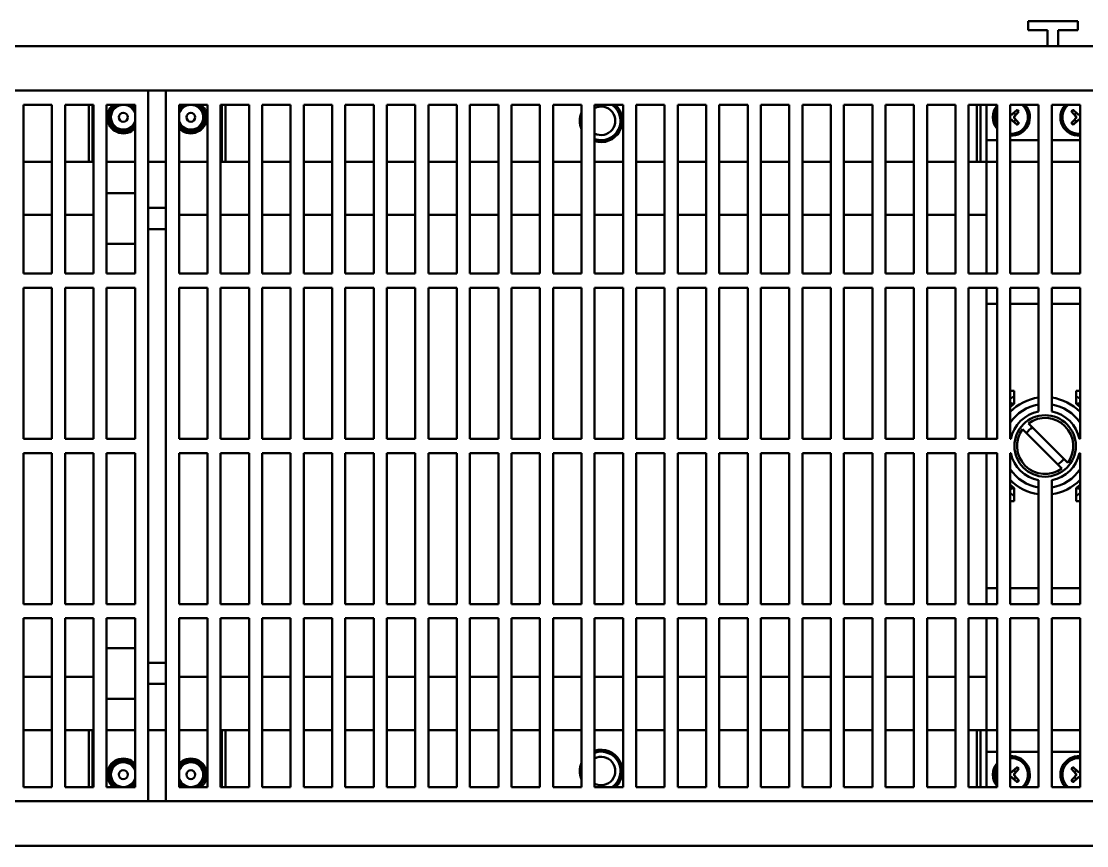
# Model space of a CAD drawing. Header units: millimetres. Extents: x 0 to 1485, y 0 to 1050.
# Drawn here: x 874.4 to 1174.3, y 284 to 516 of the extents above; entities that cross this region are included whole.
import ezdxf

# ---------------------------------------------------------------- set-up
doc = ezdxf.new("R2010")
doc.units = ezdxf.units.MM
doc.header["$LTSCALE"] = 2.5
doc.layers.add('Sichtbar (ISO)', color=7, linetype='Continuous', lineweight=50)
doc.layers.add('Sichtbar schmal (ISO)', color=7, linetype='Continuous', lineweight=50)

msp = doc.modelspace()

# ---------------------------------------------------------------- linework, layer by layer
at = {"layer": 'Sichtbar (ISO)'}
for p, q in [((1157.843, 515.99), (1157.843, 513.49)), ((1157.843, 515.99), (1171.843, 515.99)), ((1171.843, 515.99), (1171.843, 513.49)), ((1163.343, 513.49), (1157.843, 513.49)), ((1163.343, 513.49), (1163.343, 508.99)), ((1171.843, 513.49), (1166.343, 513.49)), ((1166.343, 513.49), (1166.343, 508.99)), ((412.632, 508.99), (1412.632, 508.99)), ((412.632, 496.49), (1412.632, 496.49)), ((910.132, 496.49), (415.132, 496.49)), ((910.132, 296.49), (910.132, 496.49)), ((1410.132, 496.49), (915.132, 496.49)), ((915.132, 296.49), (915.132, 496.49)), ((875.039, 492.49), (883.039, 492.49)), ((875.039, 492.49), (875.039, 444.99)), ((883.039, 444.99), (883.039, 492.49)), ((886.737, 492.49), (894.737, 492.49)), ((886.737, 492.49), (886.737, 444.99)), ((893.382, 476.49), (893.382, 492.49)), ((894.43, 492.49), (894.43, 476.49)), ((894.737, 444.99), (894.737, 492.49)), ((898.435, 492.49), (906.435, 492.49)), ((898.435, 492.49), (898.435, 444.99)), ((906.435, 492.49), (906.435, 444.99)), ((918.83, 492.49), (926.83, 492.49)), ((918.83, 492.49), (918.83, 444.99)), ((926.83, 492.49), (926.83, 444.99)), ((930.528, 492.49), (938.528, 492.49)), ((930.528, 444.99), (930.528, 492.49)), ((930.834, 476.49), (930.834, 492.49)), ((931.882, 492.49), (931.882, 476.49)), ((938.528, 492.49), (938.528, 444.99)), ((942.225, 492.49), (950.225, 492.49)), ((942.225, 444.99), (942.225, 492.49)), ((950.225, 492.49), (950.225, 444.99)), ((953.923, 492.49), (961.923, 492.49)), ((953.923, 444.99), (953.923, 492.49)), ((961.923, 492.49), (961.923, 444.99)), ((965.621, 492.49), (973.621, 492.49)), ((965.621, 444.99), (965.621, 492.49)), ((973.621, 492.49), (973.621, 444.99)), ((977.318, 492.49), (985.318, 492.49)), ((977.318, 444.99), (977.318, 492.49)), ((985.318, 492.49), (985.318, 444.99)), ((989.016, 492.49), (997.016, 492.49)), ((989.016, 444.99), (989.016, 492.49)), ((997.016, 492.49), (997.016, 444.99)), ((1000.714, 492.49), (1008.714, 492.49)), ((1000.714, 444.99), (1000.714, 492.49)), ((1008.714, 492.49), (1008.714, 444.99)), ((1012.411, 492.49), (1020.411, 492.49)), ((1012.411, 444.99), (1012.411, 492.49)), ((1020.411, 492.49), (1020.411, 444.99)), ((1024.109, 492.49), (1032.109, 492.49)), ((1024.109, 444.99), (1024.109, 492.49)), ((1032.109, 492.49), (1032.109, 444.99)), ((1035.807, 492.49), (1043.807, 492.49)), ((1035.807, 444.99), (1035.807, 492.49)), ((1043.807, 492.49), (1043.807, 444.99)), ((1047.504, 492.49), (1055.504, 492.49)), ((1047.504, 444.99), (1047.504, 492.49)), ((1055.504, 492.49), (1055.504, 444.99)), ((1059.202, 492.49), (1067.202, 492.49)), ((1059.202, 444.99), (1059.202, 492.49)), ((1067.202, 492.49), (1067.202, 444.99)), ((1070.9, 492.49), (1078.9, 492.49)), ((1070.9, 444.99), (1070.9, 492.49)), ((1078.9, 492.49), (1078.9, 444.99)), ((1082.597, 492.49), (1090.597, 492.49)), ((1082.597, 444.99), (1082.597, 492.49)), ((1090.597, 492.49), (1090.597, 444.99)), ((1094.295, 492.49), (1102.295, 492.49)), ((1094.295, 444.99), (1094.295, 492.49)), ((1102.295, 492.49), (1102.295, 444.99)), ((1105.993, 492.49), (1113.993, 492.49)), ((1105.993, 444.99), (1105.993, 492.49)), ((1113.993, 492.49), (1113.993, 444.99)), ((1117.69, 492.49), (1125.69, 492.49)), ((1117.69, 444.99), (1117.69, 492.49)), ((1125.69, 492.49), (1125.69, 444.99)), ((1129.388, 492.49), (1137.388, 492.49)), ((1129.388, 444.99), (1129.388, 492.49)), ((1137.388, 492.49), (1137.388, 444.99)), ((1141.086, 492.49), (1149.086, 492.49)), ((1141.086, 444.99), (1141.086, 492.49)), ((1143.382, 476.49), (1143.382, 492.49)), ((1144.43, 492.49), (1144.43, 476.49)), ((1146.132, 492.49), (1146.132, 482.57)), ((1149.086, 492.49), (1149.086, 444.99)), ((1152.783, 492.49), (1160.783, 492.49)), ((1152.783, 444.99), (1152.783, 492.49)), ((1160.783, 444.99), (1160.783, 492.49)), ((1164.481, 492.49), (1172.481, 492.49)), ((1164.481, 492.49), (1164.481, 444.99)), ((1172.481, 444.99), (1172.481, 492.49)), ((1152.783, 489.951), (1152.882, 489.865)), ((1154.785, 491.102), (1153.383, 489.865)), ((1155.244, 490.643), (1154.007, 489.241)), ((1170.02, 490.643), (1171.257, 489.241)), ((1170.48, 491.102), (1171.882, 489.865)), ((1172.481, 489.951), (1172.383, 489.865)), ((1152.783, 488.029), (1152.882, 488.115)), ((1154.785, 486.878), (1153.383, 488.115)), ((1155.244, 487.337), (1154.007, 488.739)), ((1170.02, 487.337), (1171.257, 488.739)), ((1170.48, 486.878), (1171.882, 488.115)), ((1172.481, 488.029), (1172.383, 488.115)), ((1149.086, 482.57), (1146.132, 482.57)), ((1146.132, 482.57), (1146.132, 476.49)), ((1160.783, 482.57), (1152.783, 482.57)), ((1172.481, 482.57), (1164.481, 482.57)), ((883.039, 476.49), (875.039, 476.49)), ((893.382, 476.49), (886.737, 476.49)), ((894.43, 476.49), (893.382, 476.49)), ((894.737, 476.49), (894.43, 476.49)), ((906.435, 476.49), (898.435, 476.49)), ((915.132, 476.49), (910.132, 476.49)), ((926.83, 476.49), (918.83, 476.49)), ((930.834, 476.49), (930.528, 476.49)), ((931.882, 476.49), (930.834, 476.49)), ((938.528, 476.49), (931.882, 476.49)), ((950.225, 476.49), (942.225, 476.49)), ((961.923, 476.49), (953.923, 476.49)), ((973.621, 476.49), (965.621, 476.49)), ((985.318, 476.49), (977.318, 476.49)), ((997.016, 476.49), (989.016, 476.49)), ((1008.714, 476.49), (1000.714, 476.49)), ((1020.411, 476.49), (1012.411, 476.49)), ((1032.109, 476.49), (1024.109, 476.49)), ((1043.807, 476.49), (1035.807, 476.49)), ((1055.504, 476.49), (1047.504, 476.49)), ((1067.202, 476.49), (1059.202, 476.49)), ((1078.9, 476.49), (1070.9, 476.49)), ((1090.597, 476.49), (1082.597, 476.49)), ((1102.295, 476.49), (1094.295, 476.49)), ((1113.993, 476.49), (1105.993, 476.49)), ((1125.69, 476.49), (1117.69, 476.49)), ((1137.388, 476.49), (1129.388, 476.49)), ((1143.382, 476.49), (1141.086, 476.49)), ((1144.43, 476.49), (1143.382, 476.49)), ((1146.132, 476.49), (1144.43, 476.49)), ((1149.086, 476.49), (1146.132, 476.49)), ((1146.132, 476.49), (1146.132, 444.99)), ((1160.783, 476.49), (1152.783, 476.49)), ((1172.481, 476.49), (1164.481, 476.49)), ((906.435, 467.615), (898.435, 467.615)), ((915.132, 463.465), (910.132, 463.465)), ((915.132, 457.515), (910.132, 457.515)), ((906.435, 453.365), (898.435, 453.365)), ((883.039, 444.99), (875.039, 444.99)), ((894.737, 444.99), (886.737, 444.99)), ((906.435, 444.99), (898.435, 444.99)), ((926.83, 444.99), (918.83, 444.99)), ((938.528, 444.99), (930.528, 444.99)), ((950.225, 444.99), (942.225, 444.99)), ((961.923, 444.99), (953.923, 444.99)), ((973.621, 444.99), (965.621, 444.99)), ((985.318, 444.99), (977.318, 444.99)), ((997.016, 444.99), (989.016, 444.99)), ((1008.714, 444.99), (1000.714, 444.99)), ((1020.411, 444.99), (1012.411, 444.99)), ((1032.109, 444.99), (1024.109, 444.99)), ((1043.807, 444.99), (1035.807, 444.99)), ((1055.504, 444.99), (1047.504, 444.99)), ((1067.202, 444.99), (1059.202, 444.99)), ((1078.9, 444.99), (1070.9, 444.99)), ((1090.597, 444.99), (1082.597, 444.99)), ((1102.295, 444.99), (1094.295, 444.99)), ((1113.993, 444.99), (1105.993, 444.99)), ((1125.69, 444.99), (1117.69, 444.99)), ((1137.388, 444.99), (1129.388, 444.99)), ((1149.086, 444.99), (1141.086, 444.99)), ((1160.783, 444.99), (1152.783, 444.99)), ((1172.481, 444.99), (1164.481, 444.99)), ((875.039, 440.99), (883.039, 440.99)), ((875.039, 440.99), (875.039, 398.49)), ((883.039, 398.49), (883.039, 440.99)), ((886.737, 440.99), (894.737, 440.99)), ((886.737, 440.99), (886.737, 398.49)), ((894.737, 398.49), (894.737, 440.99)), ((898.435, 440.99), (906.435, 440.99)), ((898.435, 440.99), (898.435, 398.49)), ((906.435, 440.99), (906.435, 398.49)), ((918.83, 440.99), (926.83, 440.99)), ((918.83, 440.99), (918.83, 398.49)), ((926.83, 440.99), (926.83, 398.49)), ((930.528, 440.99), (938.528, 440.99)), ((930.528, 398.49), (930.528, 440.99)), ((938.528, 440.99), (938.528, 398.49)), ((942.225, 440.99), (950.225, 440.99)), ((942.225, 398.49), (942.225, 440.99)), ((950.225, 440.99), (950.225, 398.49)), ((953.923, 440.99), (961.923, 440.99)), ((953.923, 398.49), (953.923, 440.99)), ((961.923, 440.99), (961.923, 398.49)), ((965.621, 440.99), (973.621, 440.99)), ((965.621, 398.49), (965.621, 440.99)), ((973.621, 440.99), (973.621, 398.49)), ((977.318, 440.99), (985.318, 440.99)), ((977.318, 398.49), (977.318, 440.99)), ((985.318, 440.99), (985.318, 398.49)), ((989.016, 440.99), (997.016, 440.99)), ((989.016, 398.49), (989.016, 440.99)), ((997.016, 440.99), (997.016, 398.49)), ((1000.714, 440.99), (1008.714, 440.99)), ((1000.714, 398.49), (1000.714, 440.99)), ((1008.714, 440.99), (1008.714, 398.49)), ((1012.411, 440.99), (1020.411, 440.99)), ((1012.411, 398.49), (1012.411, 440.99)), ((1020.411, 440.99), (1020.411, 398.49)), ((1024.109, 440.99), (1032.109, 440.99)), ((1024.109, 398.49), (1024.109, 440.99)), ((1032.109, 440.99), (1032.109, 398.49)), ((1035.807, 440.99), (1043.807, 440.99)), ((1035.807, 398.49), (1035.807, 440.99)), ((1043.807, 440.99), (1043.807, 398.49)), ((1047.504, 440.99), (1055.504, 440.99)), ((1047.504, 398.49), (1047.504, 440.99)), ((1055.504, 440.99), (1055.504, 398.49)), ((1059.202, 440.99), (1067.202, 440.99)), ((1059.202, 398.49), (1059.202, 440.99)), ((1067.202, 440.99), (1067.202, 398.49)), ((1070.9, 440.99), (1078.9, 440.99)), ((1070.9, 398.49), (1070.9, 440.99)), ((1078.9, 440.99), (1078.9, 398.49)), ((1082.597, 440.99), (1090.597, 440.99)), ((1082.597, 398.49), (1082.597, 440.99)), ((1090.597, 440.99), (1090.597, 398.49)), ((1094.295, 440.99), (1102.295, 440.99)), ((1094.295, 398.49), (1094.295, 440.99)), ((1102.295, 440.99), (1102.295, 398.49)), ((1105.993, 440.99), (1113.993, 440.99)), ((1105.993, 398.49), (1105.993, 440.99)), ((1113.993, 440.99), (1113.993, 398.49)), ((1117.69, 440.99), (1125.69, 440.99)), ((1117.69, 398.49), (1117.69, 440.99)), ((1125.69, 440.99), (1125.69, 398.49)), ((1129.388, 440.99), (1137.388, 440.99)), ((1129.388, 398.49), (1129.388, 440.99)), ((1137.388, 440.99), (1137.388, 398.49)), ((1141.086, 440.99), (1149.086, 440.99)), ((1141.086, 398.49), (1141.086, 440.99)), ((1146.132, 440.99), (1146.132, 436.49)), ((1149.086, 440.99), (1149.086, 398.49)), ((1152.783, 440.99), (1160.783, 440.99)), ((1152.783, 398.49), (1152.783, 440.99)), ((1160.783, 406.164), (1160.783, 440.99)), ((1164.481, 440.99), (1172.481, 440.99)), ((1164.481, 440.99), (1164.481, 406.164)), ((1172.481, 398.49), (1172.481, 440.99)), ((1146.132, 398.49), (1146.132, 436.49)), ((1153.882, 411.99), (1152.783, 411.99)), ((1153.882, 408.333), (1153.882, 411.99)), ((1172.481, 411.99), (1171.382, 411.99)), ((1171.382, 411.99), (1171.382, 408.333)), ((1152.943, 408.665), (1153.302, 408.057)), ((1152.943, 408.665), (1153.403, 408.072)), ((1153.435, 408.34), (1153.604, 408.123)), ((1171.66, 408.123), (1171.829, 408.34)), ((1172.322, 408.665), (1171.862, 408.072)), ((1172.322, 408.665), (1171.962, 408.057)), ((1157.923, 402.833), (1168.975, 391.781)), ((1167.342, 390.147), (1156.289, 401.199)), ((875.039, 398.49), (883.039, 398.49)), ((886.737, 398.49), (894.737, 398.49)), ((898.435, 398.49), (906.435, 398.49)), ((918.83, 398.49), (926.83, 398.49)), ((930.528, 398.49), (938.528, 398.49)), ((942.225, 398.49), (950.225, 398.49)), ((953.923, 398.49), (961.923, 398.49)), ((965.621, 398.49), (973.621, 398.49)), ((977.318, 398.49), (985.318, 398.49)), ((989.016, 398.49), (997.016, 398.49)), ((1000.714, 398.49), (1008.714, 398.49)), ((1012.411, 398.49), (1020.411, 398.49)), ((1024.109, 398.49), (1032.109, 398.49)), ((1035.807, 398.49), (1043.807, 398.49)), ((1047.504, 398.49), (1055.504, 398.49)), ((1059.202, 398.49), (1067.202, 398.49)), ((1070.9, 398.49), (1078.9, 398.49)), ((1082.597, 398.49), (1090.597, 398.49)), ((1094.295, 398.49), (1102.295, 398.49)), ((1105.993, 398.49), (1113.993, 398.49)), ((1117.69, 398.49), (1125.69, 398.49)), ((1129.388, 398.49), (1137.388, 398.49)), ((1141.086, 398.49), (1149.086, 398.49)), ((1152.783, 398.49), (1152.989, 398.49)), ((1172.276, 398.49), (1172.481, 398.49)), ((875.039, 394.49), (883.039, 394.49)), ((875.039, 394.49), (875.039, 351.99)), ((883.039, 351.99), (883.039, 394.49)), ((886.737, 394.49), (894.737, 394.49)), ((886.737, 394.49), (886.737, 351.99)), ((894.737, 351.99), (894.737, 394.49)), ((898.435, 394.49), (906.435, 394.49)), ((898.435, 394.49), (898.435, 351.99)), ((906.435, 394.49), (906.435, 351.99)), ((918.83, 394.49), (926.83, 394.49)), ((918.83, 394.49), (918.83, 351.99)), ((926.83, 394.49), (926.83, 351.99)), ((930.528, 394.49), (938.528, 394.49)), ((930.528, 351.99), (930.528, 394.49)), ((938.528, 394.49), (938.528, 351.99)), ((942.225, 394.49), (950.225, 394.49)), ((942.225, 351.99), (942.225, 394.49)), ((950.225, 394.49), (950.225, 351.99)), ((953.923, 394.49), (961.923, 394.49)), ((953.923, 351.99), (953.923, 394.49)), ((961.923, 394.49), (961.923, 351.99)), ((965.621, 394.49), (973.621, 394.49)), ((965.621, 351.99), (965.621, 394.49)), ((973.621, 394.49), (973.621, 351.99)), ((977.318, 394.49), (985.318, 394.49)), ((977.318, 351.99), (977.318, 394.49)), ((985.318, 394.49), (985.318, 351.99)), ((989.016, 394.49), (997.016, 394.49)), ((989.016, 351.99), (989.016, 394.49)), ((997.016, 394.49), (997.016, 351.99)), ((1000.714, 394.49), (1008.714, 394.49)), ((1000.714, 351.99), (1000.714, 394.49)), ((1008.714, 394.49), (1008.714, 351.99)), ((1012.411, 394.49), (1020.411, 394.49)), ((1012.411, 351.99), (1012.411, 394.49)), ((1020.411, 394.49), (1020.411, 351.99)), ((1024.109, 394.49), (1032.109, 394.49)), ((1024.109, 351.99), (1024.109, 394.49)), ((1032.109, 394.49), (1032.109, 351.99)), ((1035.807, 394.49), (1043.807, 394.49)), ((1035.807, 351.99), (1035.807, 394.49)), ((1043.807, 394.49), (1043.807, 351.99)), ((1047.504, 394.49), (1055.504, 394.49)), ((1047.504, 351.99), (1047.504, 394.49)), ((1055.504, 394.49), (1055.504, 351.99)), ((1059.202, 394.49), (1067.202, 394.49)), ((1059.202, 351.99), (1059.202, 394.49)), ((1067.202, 394.49), (1067.202, 351.99)), ((1070.9, 394.49), (1078.9, 394.49)), ((1070.9, 351.99), (1070.9, 394.49)), ((1078.9, 394.49), (1078.9, 351.99)), ((1082.597, 394.49), (1090.597, 394.49)), ((1082.597, 351.99), (1082.597, 394.49)), ((1090.597, 394.49), (1090.597, 351.99)), ((1094.295, 394.49), (1102.295, 394.49)), ((1094.295, 351.99), (1094.295, 394.49)), ((1102.295, 394.49), (1102.295, 351.99)), ((1105.993, 394.49), (1113.993, 394.49)), ((1105.993, 351.99), (1105.993, 394.49)), ((1113.993, 394.49), (1113.993, 351.99)), ((1117.69, 394.49), (1125.69, 394.49)), ((1117.69, 351.99), (1117.69, 394.49)), ((1125.69, 394.49), (1125.69, 351.99)), ((1129.388, 394.49), (1137.388, 394.49)), ((1129.388, 351.99), (1129.388, 394.49)), ((1137.388, 394.49), (1137.388, 351.99)), ((1141.086, 394.49), (1149.086, 394.49)), ((1141.086, 351.99), (1141.086, 394.49)), ((1146.132, 356.49), (1146.132, 394.49)), ((1149.086, 394.49), (1149.086, 351.99)), ((1152.783, 394.49), (1152.989, 394.49)), ((1152.783, 351.99), (1152.783, 394.49)), ((1172.276, 394.49), (1172.481, 394.49)), ((1172.481, 351.99), (1172.481, 394.49)), ((1152.943, 384.315), (1153.302, 384.923)), ((1152.943, 384.315), (1153.403, 384.908)), ((1153.604, 384.857), (1153.435, 384.64)), ((1153.882, 384.647), (1153.882, 380.99)), ((1160.783, 351.99), (1160.783, 386.816)), ((1164.481, 386.816), (1164.481, 351.99)), ((1171.382, 380.99), (1171.382, 384.647)), ((1171.829, 384.64), (1171.66, 384.857)), ((1172.322, 384.315), (1171.862, 384.908)), ((1172.322, 384.315), (1171.962, 384.923)), ((1153.882, 380.99), (1152.783, 380.99)), ((1172.481, 380.99), (1171.382, 380.99)), ((1146.132, 351.99), (1146.132, 356.49)), ((883.039, 351.99), (875.039, 351.99)), ((894.737, 351.99), (886.737, 351.99)), ((906.435, 351.99), (898.435, 351.99)), ((926.83, 351.99), (918.83, 351.99)), ((938.528, 351.99), (930.528, 351.99)), ((950.225, 351.99), (942.225, 351.99)), ((961.923, 351.99), (953.923, 351.99)), ((973.621, 351.99), (965.621, 351.99)), ((985.318, 351.99), (977.318, 351.99)), ((997.016, 351.99), (989.016, 351.99)), ((1008.714, 351.99), (1000.714, 351.99)), ((1020.411, 351.99), (1012.411, 351.99)), ((1032.109, 351.99), (1024.109, 351.99)), ((1043.807, 351.99), (1035.807, 351.99)), ((1055.504, 351.99), (1047.504, 351.99)), ((1067.202, 351.99), (1059.202, 351.99)), ((1078.9, 351.99), (1070.9, 351.99)), ((1090.597, 351.99), (1082.597, 351.99)), ((1102.295, 351.99), (1094.295, 351.99)), ((1113.993, 351.99), (1105.993, 351.99)), ((1125.69, 351.99), (1117.69, 351.99)), ((1137.388, 351.99), (1129.388, 351.99)), ((1149.086, 351.99), (1141.086, 351.99)), ((1160.783, 351.99), (1152.783, 351.99)), ((1172.481, 351.99), (1164.481, 351.99)), ((875.039, 347.99), (883.039, 347.99)), ((875.039, 347.99), (875.039, 300.49)), ((883.039, 300.49), (883.039, 347.99)), ((886.737, 347.99), (894.737, 347.99)), ((886.737, 347.99), (886.737, 300.49)), ((894.737, 300.49), (894.737, 347.99)), ((898.435, 347.99), (906.435, 347.99)), ((898.435, 347.99), (898.435, 300.49)), ((906.435, 347.99), (906.435, 300.49)), ((918.83, 347.99), (926.83, 347.99)), ((918.83, 347.99), (918.83, 300.49)), ((926.83, 347.99), (926.83, 300.49)), ((930.528, 347.99), (938.528, 347.99)), ((930.528, 300.49), (930.528, 347.99)), ((938.528, 347.99), (938.528, 300.49)), ((942.225, 347.99), (950.225, 347.99)), ((942.225, 300.49), (942.225, 347.99)), ((950.225, 347.99), (950.225, 300.49)), ((953.923, 347.99), (961.923, 347.99)), ((953.923, 300.49), (953.923, 347.99)), ((961.923, 347.99), (961.923, 300.49)), ((965.621, 347.99), (973.621, 347.99)), ((965.621, 300.49), (965.621, 347.99)), ((973.621, 347.99), (973.621, 300.49)), ((977.318, 347.99), (985.318, 347.99)), ((977.318, 300.49), (977.318, 347.99)), ((985.318, 347.99), (985.318, 300.49)), ((989.016, 347.99), (997.016, 347.99)), ((989.016, 300.49), (989.016, 347.99)), ((997.016, 347.99), (997.016, 300.49)), ((1000.714, 347.99), (1008.714, 347.99)), ((1000.714, 300.49), (1000.714, 347.99)), ((1008.714, 347.99), (1008.714, 300.49)), ((1012.411, 347.99), (1020.411, 347.99)), ((1012.411, 300.49), (1012.411, 347.99)), ((1020.411, 347.99), (1020.411, 300.49)), ((1024.109, 347.99), (1032.109, 347.99)), ((1024.109, 300.49), (1024.109, 347.99)), ((1032.109, 347.99), (1032.109, 300.49)), ((1035.807, 347.99), (1043.807, 347.99)), ((1035.807, 300.49), (1035.807, 347.99)), ((1043.807, 347.99), (1043.807, 300.49)), ((1047.504, 347.99), (1055.504, 347.99)), ((1047.504, 300.49), (1047.504, 347.99)), ((1055.504, 347.99), (1055.504, 300.49)), ((1059.202, 347.99), (1067.202, 347.99)), ((1059.202, 300.49), (1059.202, 347.99)), ((1067.202, 347.99), (1067.202, 300.49)), ((1070.9, 347.99), (1078.9, 347.99)), ((1070.9, 300.49), (1070.9, 347.99)), ((1078.9, 347.99), (1078.9, 300.49)), ((1082.597, 347.99), (1090.597, 347.99)), ((1082.597, 300.49), (1082.597, 347.99)), ((1090.597, 347.99), (1090.597, 300.49)), ((1094.295, 347.99), (1102.295, 347.99)), ((1094.295, 300.49), (1094.295, 347.99)), ((1102.295, 347.99), (1102.295, 300.49)), ((1105.993, 347.99), (1113.993, 347.99)), ((1105.993, 300.49), (1105.993, 347.99)), ((1113.993, 347.99), (1113.993, 300.49)), ((1117.69, 347.99), (1125.69, 347.99)), ((1117.69, 300.49), (1117.69, 347.99)), ((1125.69, 347.99), (1125.69, 300.49)), ((1129.388, 347.99), (1137.388, 347.99)), ((1129.388, 300.49), (1129.388, 347.99)), ((1137.388, 347.99), (1137.388, 300.49)), ((1141.086, 347.99), (1149.086, 347.99)), ((1141.086, 300.49), (1141.086, 347.99)), ((1146.132, 316.49), (1146.132, 347.99)), ((1149.086, 347.99), (1149.086, 300.49)), ((1152.783, 347.99), (1160.783, 347.99)), ((1152.783, 300.49), (1152.783, 347.99)), ((1160.783, 300.49), (1160.783, 347.99)), ((1164.481, 347.99), (1172.481, 347.99)), ((1164.481, 347.99), (1164.481, 300.49)), ((1172.481, 300.49), (1172.481, 347.99)), ((906.435, 339.615), (898.435, 339.615)), ((915.132, 335.465), (910.132, 335.465)), ((915.132, 329.515), (910.132, 329.515)), ((906.435, 325.365), (898.435, 325.365)), ((883.039, 316.49), (875.039, 316.49)), ((893.382, 316.49), (886.737, 316.49)), ((893.382, 316.49), (894.43, 316.49)), ((893.382, 300.49), (893.382, 316.49)), ((894.43, 316.49), (894.737, 316.49)), ((894.43, 300.49), (894.43, 316.49)), ((898.435, 316.49), (906.435, 316.49)), ((910.132, 316.49), (915.132, 316.49)), ((918.83, 316.49), (926.83, 316.49)), ((930.528, 316.49), (930.834, 316.49)), ((930.834, 316.49), (931.882, 316.49)), ((930.834, 316.49), (930.834, 300.49)), ((938.528, 316.49), (931.882, 316.49)), ((931.882, 316.49), (931.882, 300.49)), ((950.225, 316.49), (942.225, 316.49)), ((961.923, 316.49), (953.923, 316.49)), ((973.621, 316.49), (965.621, 316.49)), ((985.318, 316.49), (977.318, 316.49)), ((997.016, 316.49), (989.016, 316.49)), ((1008.714, 316.49), (1000.714, 316.49)), ((1020.411, 316.49), (1012.411, 316.49)), ((1032.109, 316.49), (1024.109, 316.49)), ((1043.807, 316.49), (1035.807, 316.49)), ((1055.504, 316.49), (1047.504, 316.49)), ((1067.202, 316.49), (1059.202, 316.49)), ((1078.9, 316.49), (1070.9, 316.49)), ((1090.597, 316.49), (1082.597, 316.49)), ((1102.295, 316.49), (1094.295, 316.49)), ((1113.993, 316.49), (1105.993, 316.49)), ((1125.69, 316.49), (1117.69, 316.49)), ((1137.388, 316.49), (1129.388, 316.49)), ((1143.382, 316.49), (1141.086, 316.49)), ((1143.382, 316.49), (1144.43, 316.49)), ((1143.382, 300.49), (1143.382, 316.49)), ((1144.43, 316.49), (1146.132, 316.49)), ((1144.43, 300.49), (1144.43, 316.49)), ((1146.132, 310.41), (1146.132, 316.49)), ((1149.086, 316.49), (1146.132, 316.49)), ((1160.783, 316.49), (1152.783, 316.49)), ((1172.481, 316.49), (1164.481, 316.49)), ((1146.132, 300.49), (1146.132, 310.41)), ((1149.086, 310.41), (1146.132, 310.41)), ((1160.783, 310.41), (1152.783, 310.41)), ((1172.481, 310.41), (1164.481, 310.41)), ((1154.785, 306.102), (1153.383, 304.865)), ((1170.48, 306.102), (1171.882, 304.865)), ((1152.783, 304.951), (1152.882, 304.865)), ((1152.783, 303.029), (1152.882, 303.115)), ((1154.785, 301.878), (1153.383, 303.115)), ((1155.244, 305.643), (1154.007, 304.241)), ((1155.244, 302.337), (1154.007, 303.739)), ((1170.02, 305.643), (1171.257, 304.241)), ((1170.02, 302.337), (1171.257, 303.739)), ((1170.48, 301.878), (1171.882, 303.115)), ((1172.481, 304.951), (1172.383, 304.865)), ((1172.481, 303.029), (1172.383, 303.115)), ((883.039, 300.49), (875.039, 300.49)), ((894.737, 300.49), (886.737, 300.49)), ((906.435, 300.49), (898.435, 300.49)), ((926.83, 300.49), (918.83, 300.49)), ((938.528, 300.49), (930.528, 300.49)), ((950.225, 300.49), (942.225, 300.49)), ((961.923, 300.49), (953.923, 300.49)), ((973.621, 300.49), (965.621, 300.49)), ((985.318, 300.49), (977.318, 300.49)), ((997.016, 300.49), (989.016, 300.49)), ((1008.714, 300.49), (1000.714, 300.49)), ((1020.411, 300.49), (1012.411, 300.49)), ((1032.109, 300.49), (1024.109, 300.49)), ((1043.807, 300.49), (1035.807, 300.49)), ((1055.504, 300.49), (1047.504, 300.49)), ((1067.202, 300.49), (1059.202, 300.49)), ((1078.9, 300.49), (1070.9, 300.49)), ((1090.597, 300.49), (1082.597, 300.49)), ((1102.295, 300.49), (1094.295, 300.49)), ((1113.993, 300.49), (1105.993, 300.49)), ((1125.69, 300.49), (1117.69, 300.49)), ((1137.388, 300.49), (1129.388, 300.49)), ((1149.086, 300.49), (1141.086, 300.49)), ((1160.783, 300.49), (1152.783, 300.49)), ((1172.481, 300.49), (1164.481, 300.49)), ((1412.632, 296.49), (412.632, 296.49)), ((415.132, 296.49), (910.132, 296.49)), ((915.132, 296.49), (1410.132, 296.49)), ((1412.632, 283.99), (412.632, 283.99))]:
    msp.add_line(p, q, dxfattribs=at)
for centre, radius in [((903.132, 488.99), 1.25), ((922.132, 488.99), 1.25), ((1162.632, 396.49), 8.65), ((903.132, 303.99), 1.25), ((922.132, 303.99), 1.25)]:
    msp.add_circle(centre, radius, dxfattribs=at)
for centre, radius, start, end in [((903.132, 488.99), 3.993, 118.77389, 325.79396), ((903.132, 488.99), 3.492, 18.96837, 341.03163), ((903.132, 488.99), 3.993, 34.20604, 61.22611), ((922.132, 488.99), 3.993, 214.20604, 61.22611), ((922.132, 488.99), 3.993, 118.77389, 145.79396), ((922.132, 488.99), 3.492, 198.96837, 161.03163), ((1037.632, 487.99), 5.466, 250.48747, 55.4197), ((1037.632, 487.99), 6, 252.28614, 48.59038), ((1037.632, 487.99), 4, 242.84525, 117.15475), ((1153.132, 488.99), 5.2, 141.09381, 218.90619), ((1153.132, 488.99), 5.2, 266.15348, 42.30499), ((1153.132, 488.99), 4.65, 265.6977, 48.82378), ((1172.132, 488.99), 5.2, 137.69501, 273.84652), ((1172.132, 488.99), 4.65, 131.17622, 274.3023), ((1037.632, 487.99), 6, 157.00554, 202.99446), ((1153.132, 488.99), 4.65, 150.48393, 209.51607), ((1153.132, 490.149), 0.379, 228.57217, 311.42783), ((1153.132, 488.99), 1.367, 29.49002, 60.50998), ((1154.291, 488.99), 0.379, 138.57217, 221.42783), ((1172.132, 488.99), 1.367, 119.49002, 150.50998), ((1170.973, 488.99), 0.379, 318.57217, 41.42783), ((1172.132, 490.149), 0.379, 228.57217, 311.42783), ((1153.132, 487.831), 0.379, 48.57217, 131.42783), ((1153.132, 488.99), 1.367, 299.49002, 330.50998), ((1172.132, 488.99), 1.367, 209.49002, 240.50998), ((1172.132, 487.831), 0.379, 48.57217, 131.42783), ((1162.632, 396.49), 16.5, 122.02593, 126.64814), ((1162.632, 396.49), 13.725, 97.74161, 135.85535), ((1162.632, 396.49), 15.56, 128.5146, 129.26852), ((1162.632, 396.49), 14.725, 126.45758, 131.97848), ((1162.632, 396.49), 11.805, 99.01046, 146.54237), ((1162.632, 396.49), 15, 125.68533, 128.54071), ((1162.632, 396.49), 13.725, 44.14465, 82.25839), ((1162.632, 396.49), 11.805, 33.45763, 80.98954), ((1162.632, 396.49), 16.5, 53.35186, 57.97407), ((1162.632, 396.49), 15, 51.45929, 54.31467), ((1162.632, 396.49), 14.725, 48.02152, 53.54242), ((1162.632, 396.49), 15.56, 50.73148, 51.4854), ((1162.632, 396.49), 9.849, 100.81984, 168.28348), ((1162.632, 396.49), 9.849, 11.71652, 79.18016), ((1162.632, 396.49), 7.9, 323.40692, 126.59308), ((1158.682, 396.49), 6.095, 156.77356, 160.84421), ((1162.632, 396.49), 7.9, 143.40692, 306.59308), ((1162.632, 396.49), 6.35, 124.52015, 145.47985), ((1166.582, 396.49), 6.095, 19.15579, 23.22644), ((1162.632, 396.49), 13.725, 170.74965, 171.62105), ((1162.632, 396.49), 13.725, 188.37895, 189.25035), ((1158.682, 396.49), 6.095, 199.15579, 203.22644), ((1162.632, 396.49), 9.849, 191.71652, 259.18016), ((1162.632, 396.49), 9.849, 280.81984, 348.28348), ((1166.582, 396.49), 6.095, 336.77356, 340.84421), ((1162.632, 396.49), 11.805, 213.45763, 260.98954), ((1162.632, 396.49), 11.805, 279.01046, 326.54237), ((1162.632, 396.49), 6.35, 304.52015, 325.47985), ((1162.632, 396.49), 13.725, 224.14465, 262.25839), ((1162.632, 396.49), 13.725, 277.74161, 315.85535), ((1162.632, 396.49), 14.725, 228.02152, 233.54242), ((1162.632, 396.49), 15.56, 230.73148, 231.4854), ((1162.632, 396.49), 15, 231.45929, 234.31467), ((1162.632, 396.49), 14.725, 306.45758, 311.97848), ((1162.632, 396.49), 15, 305.68533, 308.54071), ((1162.632, 396.49), 15.56, 308.5146, 309.26852), ((1162.632, 396.49), 16.5, 233.35186, 237.97407), ((1162.632, 396.49), 16.5, 302.02593, 306.64814), ((1037.632, 304.99), 6, 311.40962, 107.71386), ((1037.632, 304.99), 5.466, 304.5803, 109.51253), ((1037.632, 304.99), 4, 242.84525, 117.15475), ((1153.132, 303.99), 5.2, 317.69501, 93.84652), ((1172.132, 303.99), 5.2, 86.15348, 222.30499), ((903.132, 303.99), 3.993, 34.20604, 241.22611), ((903.132, 303.99), 3.492, 18.96837, 341.03163), ((922.132, 303.99), 3.993, 298.77389, 145.79396), ((922.132, 303.99), 3.492, 198.96837, 161.03163), ((1037.632, 304.99), 6, 157.00554, 202.99446), ((1153.132, 303.99), 5.2, 141.09381, 218.90619), ((1153.132, 303.99), 4.65, 150.48393, 209.51607), ((1153.132, 303.99), 4.65, 311.17622, 94.3023), ((1172.132, 303.99), 4.65, 85.6977, 228.82378), ((1153.132, 305.149), 0.379, 228.57217, 311.42783), ((1153.132, 302.831), 0.379, 48.57217, 131.42783), ((1153.132, 303.99), 1.367, 29.49002, 60.50998), ((1153.132, 303.99), 1.367, 299.49002, 330.50998), ((1154.291, 303.99), 0.379, 138.57217, 221.42783), ((1172.132, 303.99), 1.367, 119.49002, 150.50998), ((1172.132, 303.99), 1.367, 209.49002, 240.50998), ((1170.973, 303.99), 0.379, 318.57217, 41.42783), ((1172.132, 305.149), 0.379, 228.57217, 311.42783), ((1172.132, 302.831), 0.379, 48.57217, 131.42783), ((903.132, 303.99), 3.993, 298.77389, 325.79396), ((922.132, 303.99), 3.993, 214.20604, 241.22611)]:
    msp.add_arc(centre, radius, start, end, dxfattribs=at)
for points, weights in [([(1152.85, 489.829), (1152.818, 489.858), (1152.783, 489.889)], [1.36614864761, 1.32849658173, 1.28882839693]), ([(1153.805, 490.18), (1153.568, 489.967), (1153.414, 489.829)], [1, 1.20218955457, 1.36614864763]), ([(1154.696, 491.022), (1154.114, 490.471), (1153.805, 490.18)], [1.00231737657, 1.05450059574, 1]), ([(1153.971, 489.272), (1154.109, 489.426), (1154.322, 489.663)], [1.36614864761, 1.20218955456, 1]), ([(1154.322, 489.663), (1154.614, 489.972), (1155.164, 490.553)], [1, 1.05450059574, 1.00231737657]), ([(1170.101, 490.553), (1170.651, 489.972), (1170.942, 489.663)], [1.00231737657, 1.05450059574, 1]), ([(1171.459, 490.18), (1171.15, 490.471), (1170.569, 491.022)], [1, 1.05450059574, 1.00231737657]), ([(1170.942, 489.663), (1171.155, 489.426), (1171.293, 489.272)], [1, 1.20218955457, 1.36614864763]), ([(1171.85, 489.829), (1171.697, 489.967), (1171.459, 490.18)], [1.36614864761, 1.20218955456, 1]), ([(1172.481, 489.889), (1172.446, 489.858), (1172.414, 489.829)], [1.28882839693, 1.32849658174, 1.36614864763]), ([(1152.783, 488.091), (1152.818, 488.122), (1152.85, 488.151)], [1.28882839693, 1.32849658174, 1.36614864763]), ([(1153.414, 488.151), (1153.568, 488.013), (1153.805, 487.8)], [1.36614864761, 1.20218955456, 1]), ([(1153.805, 487.8), (1154.114, 487.509), (1154.696, 486.958)], [1, 1.05450059574, 1.00231737657]), ([(1154.322, 488.317), (1154.109, 488.554), (1153.971, 488.708)], [1, 1.20218955457, 1.36614864763]), ([(1155.164, 487.427), (1154.614, 488.008), (1154.322, 488.317)], [1.00231737657, 1.05450059574, 1]), ([(1170.942, 488.317), (1170.651, 488.008), (1170.101, 487.427)], [1, 1.05450059574, 1.00231737657]), ([(1170.569, 486.958), (1171.15, 487.509), (1171.459, 487.8)], [1.00231737657, 1.05450059574, 1]), ([(1171.293, 488.708), (1171.155, 488.554), (1170.942, 488.317)], [1.36614864761, 1.20218955456, 1]), ([(1171.459, 487.8), (1171.697, 488.013), (1171.85, 488.151)], [1, 1.20218955457, 1.36614864763]), ([(1172.414, 488.151), (1172.446, 488.122), (1172.481, 488.091)], [1.36614864761, 1.32849658173, 1.28882839693]), ([(1154.696, 306.022), (1154.114, 305.471), (1153.805, 305.18)], [1.00231737657, 1.05450059574, 1]), ([(1171.459, 305.18), (1171.15, 305.471), (1170.569, 306.022)], [1, 1.05450059574, 1.00231737657]), ([(1152.85, 304.829), (1152.818, 304.858), (1152.783, 304.889)], [1.36614864761, 1.32849658173, 1.28882839693]), ([(1152.783, 303.091), (1152.818, 303.122), (1152.85, 303.151)], [1.28882839693, 1.32849658174, 1.36614864763]), ([(1153.805, 305.18), (1153.568, 304.967), (1153.414, 304.829)], [1, 1.20218955457, 1.36614864763]), ([(1153.414, 303.151), (1153.568, 303.013), (1153.805, 302.8)], [1.36614864761, 1.20218955456, 1]), ([(1153.971, 304.272), (1154.109, 304.426), (1154.322, 304.663)], [1.36614864761, 1.20218955456, 1]), ([(1154.322, 303.317), (1154.109, 303.554), (1153.971, 303.708)], [1, 1.20218955457, 1.36614864763]), ([(1154.322, 304.663), (1154.614, 304.972), (1155.164, 305.553)], [1, 1.05450059574, 1.00231737657]), ([(1155.164, 302.427), (1154.614, 303.008), (1154.322, 303.317)], [1.00231737657, 1.05450059574, 1]), ([(1170.101, 305.553), (1170.651, 304.972), (1170.942, 304.663)], [1.00231737657, 1.05450059574, 1]), ([(1170.942, 303.317), (1170.651, 303.008), (1170.101, 302.427)], [1, 1.05450059574, 1.00231737657]), ([(1170.942, 304.663), (1171.155, 304.426), (1171.293, 304.272)], [1, 1.20218955457, 1.36614864763]), ([(1171.293, 303.708), (1171.155, 303.554), (1170.942, 303.317)], [1.36614864761, 1.20218955456, 1]), ([(1171.85, 304.829), (1171.697, 304.967), (1171.459, 305.18)], [1.36614864761, 1.20218955456, 1]), ([(1171.459, 302.8), (1171.697, 303.013), (1171.85, 303.151)], [1, 1.20218955457, 1.36614864763]), ([(1172.481, 304.889), (1172.446, 304.858), (1172.414, 304.829)], [1.28882839693, 1.32849658174, 1.36614864763]), ([(1172.414, 303.151), (1172.446, 303.122), (1172.481, 303.091)], [1.36614864761, 1.32849658173, 1.28882839693]), ([(1153.805, 302.8), (1154.114, 302.509), (1154.696, 301.958)], [1, 1.05450059574, 1.00231737657]), ([(1170.569, 301.958), (1171.15, 302.509), (1171.459, 302.8)], [1.00231737657, 1.05450059574, 1])]:
    msp.add_rational_spline(points, weights, degree=2, dxfattribs=at)
for points, knots in [([(1153.414, 489.829), (1153.397, 489.814), (1153.379, 489.8), (1153.33, 489.768), (1153.293, 489.751), (1153.214, 489.727), (1153.172, 489.721), (1153.093, 489.721), (1153.05, 489.727), (1152.971, 489.751), (1152.934, 489.768), (1152.885, 489.8), (1152.867, 489.814), (1152.85, 489.829)], [0.190999797, 0.190999797, 0.190999797, 0.190999797, 0.198111144, 0.198111144, 0.209978754, 0.209978754, 0.221846364, 0.221846364, 0.233713974, 0.233713974, 0.245581584, 0.245581584, 0.252692932, 0.252692932, 0.252692932, 0.252692932]), ([(1153.971, 488.708), (1153.956, 488.725), (1153.942, 488.743), (1153.911, 488.792), (1153.893, 488.829), (1153.869, 488.908), (1153.863, 488.95), (1153.863, 489.03), (1153.869, 489.072), (1153.893, 489.151), (1153.911, 489.188), (1153.942, 489.237), (1153.956, 489.255), (1153.971, 489.272)], [0.190999797, 0.190999797, 0.190999797, 0.190999797, 0.198111144, 0.198111144, 0.209978754, 0.209978754, 0.221846364, 0.221846364, 0.233713974, 0.233713974, 0.245581584, 0.245581584, 0.252692932, 0.252692932, 0.252692932, 0.252692932]), ([(1154.696, 491.022), (1154.7, 491.026), (1154.707, 491.032), (1154.723, 491.046), (1154.735, 491.057), (1154.758, 491.078), (1154.772, 491.091), (1154.785, 491.102)], [0.045219718, 0.045219718, 0.045219718, 0.045219718, 0.049187509, 0.049187509, 0.054137832, 0.054137832, 0.059136693, 0.059136693, 0.059136693, 0.059136693]), ([(1155.244, 490.643), (1155.233, 490.63), (1155.22, 490.615), (1155.2, 490.593), (1155.189, 490.58), (1155.174, 490.565), (1155.168, 490.558), (1155.164, 490.553)], [0.01973005, 0.01973005, 0.01973005, 0.01973005, 0.02472891, 0.02472891, 0.029679234, 0.029679234, 0.033647025, 0.033647025, 0.033647025, 0.033647025]), ([(1170.101, 490.553), (1170.096, 490.558), (1170.09, 490.565), (1170.076, 490.58), (1170.065, 490.593), (1170.044, 490.615), (1170.031, 490.63), (1170.02, 490.643)], [0.045219718, 0.045219718, 0.045219718, 0.045219718, 0.049187509, 0.049187509, 0.054137832, 0.054137832, 0.059136693, 0.059136693, 0.059136693, 0.059136693]), ([(1170.48, 491.102), (1170.492, 491.091), (1170.507, 491.078), (1170.53, 491.057), (1170.542, 491.046), (1170.557, 491.032), (1170.564, 491.026), (1170.569, 491.022)], [0.01973005, 0.01973005, 0.01973005, 0.01973005, 0.02472891, 0.02472891, 0.029679234, 0.029679234, 0.033647025, 0.033647025, 0.033647025, 0.033647025]), ([(1171.293, 489.272), (1171.308, 489.255), (1171.322, 489.237), (1171.354, 489.188), (1171.372, 489.151), (1171.395, 489.072), (1171.401, 489.03), (1171.401, 488.95), (1171.395, 488.908), (1171.372, 488.829), (1171.354, 488.792), (1171.322, 488.743), (1171.308, 488.725), (1171.293, 488.708)], [0.190999797, 0.190999797, 0.190999797, 0.190999797, 0.198111144, 0.198111144, 0.209978754, 0.209978754, 0.221846364, 0.221846364, 0.233713974, 0.233713974, 0.245581584, 0.245581584, 0.252692932, 0.252692932, 0.252692932, 0.252692932]), ([(1172.414, 489.829), (1172.397, 489.814), (1172.379, 489.8), (1172.33, 489.768), (1172.293, 489.751), (1172.214, 489.727), (1172.172, 489.721), (1172.093, 489.721), (1172.05, 489.727), (1171.971, 489.751), (1171.934, 489.768), (1171.885, 489.8), (1171.867, 489.814), (1171.85, 489.829)], [0.190999797, 0.190999797, 0.190999797, 0.190999797, 0.198111144, 0.198111144, 0.209978754, 0.209978754, 0.221846364, 0.221846364, 0.233713974, 0.233713974, 0.245581584, 0.245581584, 0.252692932, 0.252692932, 0.252692932, 0.252692932]), ([(1152.85, 488.151), (1152.867, 488.166), (1152.885, 488.18), (1152.934, 488.212), (1152.971, 488.229), (1153.05, 488.253), (1153.093, 488.259), (1153.172, 488.259), (1153.214, 488.253), (1153.293, 488.229), (1153.33, 488.212), (1153.379, 488.18), (1153.397, 488.166), (1153.414, 488.151)], [0.190999797, 0.190999797, 0.190999797, 0.190999797, 0.198111144, 0.198111144, 0.209978754, 0.209978754, 0.221846364, 0.221846364, 0.233713974, 0.233713974, 0.245581584, 0.245581584, 0.252692932, 0.252692932, 0.252692932, 0.252692932]), ([(1154.785, 486.878), (1154.772, 486.889), (1154.758, 486.902), (1154.735, 486.923), (1154.723, 486.934), (1154.707, 486.948), (1154.7, 486.954), (1154.696, 486.958)], [0.01973005, 0.01973005, 0.01973005, 0.01973005, 0.02472891, 0.02472891, 0.029679234, 0.029679234, 0.033647025, 0.033647025, 0.033647025, 0.033647025]), ([(1155.164, 487.427), (1155.168, 487.422), (1155.174, 487.415), (1155.189, 487.4), (1155.2, 487.387), (1155.22, 487.365), (1155.233, 487.35), (1155.244, 487.337)], [0.045219718, 0.045219718, 0.045219718, 0.045219718, 0.049187509, 0.049187509, 0.054137832, 0.054137832, 0.059136693, 0.059136693, 0.059136693, 0.059136693]), ([(1170.02, 487.337), (1170.031, 487.35), (1170.044, 487.365), (1170.065, 487.387), (1170.076, 487.4), (1170.09, 487.415), (1170.096, 487.422), (1170.101, 487.427)], [0.01973005, 0.01973005, 0.01973005, 0.01973005, 0.02472891, 0.02472891, 0.029679234, 0.029679234, 0.033647025, 0.033647025, 0.033647025, 0.033647025]), ([(1170.569, 486.958), (1170.564, 486.954), (1170.557, 486.948), (1170.542, 486.934), (1170.53, 486.923), (1170.507, 486.902), (1170.492, 486.889), (1170.48, 486.878)], [0.045219718, 0.045219718, 0.045219718, 0.045219718, 0.049187509, 0.049187509, 0.054137832, 0.054137832, 0.059136693, 0.059136693, 0.059136693, 0.059136693]), ([(1171.85, 488.151), (1171.867, 488.166), (1171.885, 488.18), (1171.934, 488.212), (1171.971, 488.229), (1172.05, 488.253), (1172.093, 488.259), (1172.172, 488.259), (1172.214, 488.253), (1172.293, 488.229), (1172.33, 488.212), (1172.379, 488.18), (1172.397, 488.166), (1172.414, 488.151)], [0.190999797, 0.190999797, 0.190999797, 0.190999797, 0.198111144, 0.198111144, 0.209978754, 0.209978754, 0.221846364, 0.221846364, 0.233713974, 0.233713974, 0.245581584, 0.245581584, 0.252692932, 0.252692932, 0.252692932, 0.252692932]), ([(1153.378, 407.943), (1153.362, 407.965), (1153.348, 407.986), (1153.322, 408.025), (1153.311, 408.043), (1153.302, 408.057)], [0.164167977, 0.164167977, 0.164167977, 0.164167977, 0.176462614, 0.176462614, 0.191358542, 0.191358542, 0.191358542, 0.191358542]), ([(1171.962, 408.057), (1171.947, 408.031), (1171.922, 407.993), (1171.888, 407.944), (1171.887, 407.944), (1171.887, 407.943)], [0, 0, 0, 0, 0.026982072, 0.026982072, 0.027247533, 0.027247533, 0.027247533, 0.027247533]), ([(1153.302, 384.923), (1153.317, 384.948), (1153.342, 384.987), (1153.377, 385.036), (1153.377, 385.036), (1153.378, 385.037)], [0, 0, 0, 0, 0.026982072, 0.026982072, 0.027247533, 0.027247533, 0.027247533, 0.027247533]), ([(1171.887, 385.037), (1171.902, 385.014), (1171.916, 384.994), (1171.943, 384.955), (1171.954, 384.937), (1171.962, 384.923)], [0.164167977, 0.164167977, 0.164167977, 0.164167977, 0.176462614, 0.176462614, 0.191358542, 0.191358542, 0.191358542, 0.191358542]), ([(1154.696, 306.022), (1154.7, 306.026), (1154.707, 306.032), (1154.723, 306.046), (1154.735, 306.057), (1154.758, 306.078), (1154.772, 306.091), (1154.785, 306.102)], [0.045219718, 0.045219718, 0.045219718, 0.045219718, 0.049187509, 0.049187509, 0.054137832, 0.054137832, 0.059136693, 0.059136693, 0.059136693, 0.059136693]), ([(1170.48, 306.102), (1170.492, 306.091), (1170.507, 306.078), (1170.53, 306.057), (1170.542, 306.046), (1170.557, 306.032), (1170.564, 306.026), (1170.569, 306.022)], [0.01973005, 0.01973005, 0.01973005, 0.01973005, 0.02472891, 0.02472891, 0.029679234, 0.029679234, 0.033647025, 0.033647025, 0.033647025, 0.033647025]), ([(1153.414, 304.829), (1153.397, 304.814), (1153.379, 304.8), (1153.33, 304.768), (1153.293, 304.751), (1153.214, 304.727), (1153.172, 304.721), (1153.093, 304.721), (1153.05, 304.727), (1152.971, 304.751), (1152.934, 304.768), (1152.885, 304.8), (1152.867, 304.814), (1152.85, 304.829)], [0.190999797, 0.190999797, 0.190999797, 0.190999797, 0.198111144, 0.198111144, 0.209978754, 0.209978754, 0.221846364, 0.221846364, 0.233713974, 0.233713974, 0.245581584, 0.245581584, 0.252692932, 0.252692932, 0.252692932, 0.252692932]), ([(1152.85, 303.151), (1152.867, 303.166), (1152.885, 303.18), (1152.934, 303.212), (1152.971, 303.229), (1153.05, 303.253), (1153.093, 303.259), (1153.172, 303.259), (1153.214, 303.253), (1153.293, 303.229), (1153.33, 303.212), (1153.379, 303.18), (1153.397, 303.166), (1153.414, 303.151)], [0.190999797, 0.190999797, 0.190999797, 0.190999797, 0.198111144, 0.198111144, 0.209978754, 0.209978754, 0.221846364, 0.221846364, 0.233713974, 0.233713974, 0.245581584, 0.245581584, 0.252692932, 0.252692932, 0.252692932, 0.252692932]), ([(1153.971, 303.708), (1153.956, 303.725), (1153.942, 303.743), (1153.911, 303.792), (1153.893, 303.829), (1153.869, 303.908), (1153.863, 303.95), (1153.863, 304.03), (1153.869, 304.072), (1153.893, 304.151), (1153.911, 304.188), (1153.942, 304.237), (1153.956, 304.255), (1153.971, 304.272)], [0.190999797, 0.190999797, 0.190999797, 0.190999797, 0.198111144, 0.198111144, 0.209978754, 0.209978754, 0.221846364, 0.221846364, 0.233713974, 0.233713974, 0.245581584, 0.245581584, 0.252692932, 0.252692932, 0.252692932, 0.252692932]), ([(1155.244, 305.643), (1155.233, 305.63), (1155.22, 305.615), (1155.2, 305.593), (1155.189, 305.58), (1155.174, 305.565), (1155.168, 305.558), (1155.164, 305.553)], [0.01973005, 0.01973005, 0.01973005, 0.01973005, 0.02472891, 0.02472891, 0.029679234, 0.029679234, 0.033647025, 0.033647025, 0.033647025, 0.033647025]), ([(1170.101, 305.553), (1170.096, 305.558), (1170.09, 305.565), (1170.076, 305.58), (1170.065, 305.593), (1170.044, 305.615), (1170.031, 305.63), (1170.02, 305.643)], [0.045219718, 0.045219718, 0.045219718, 0.045219718, 0.049187509, 0.049187509, 0.054137832, 0.054137832, 0.059136693, 0.059136693, 0.059136693, 0.059136693]), ([(1171.293, 304.272), (1171.308, 304.255), (1171.322, 304.237), (1171.354, 304.188), (1171.372, 304.151), (1171.395, 304.072), (1171.401, 304.03), (1171.401, 303.95), (1171.395, 303.908), (1171.372, 303.829), (1171.354, 303.792), (1171.322, 303.743), (1171.308, 303.725), (1171.293, 303.708)], [0.190999797, 0.190999797, 0.190999797, 0.190999797, 0.198111144, 0.198111144, 0.209978754, 0.209978754, 0.221846364, 0.221846364, 0.233713974, 0.233713974, 0.245581584, 0.245581584, 0.252692932, 0.252692932, 0.252692932, 0.252692932]), ([(1172.414, 304.829), (1172.397, 304.814), (1172.379, 304.8), (1172.33, 304.768), (1172.293, 304.751), (1172.214, 304.727), (1172.172, 304.721), (1172.093, 304.721), (1172.05, 304.727), (1171.971, 304.751), (1171.934, 304.768), (1171.885, 304.8), (1171.867, 304.814), (1171.85, 304.829)], [0.190999797, 0.190999797, 0.190999797, 0.190999797, 0.198111144, 0.198111144, 0.209978754, 0.209978754, 0.221846364, 0.221846364, 0.233713974, 0.233713974, 0.245581584, 0.245581584, 0.252692932, 0.252692932, 0.252692932, 0.252692932]), ([(1171.85, 303.151), (1171.867, 303.166), (1171.885, 303.18), (1171.934, 303.212), (1171.971, 303.229), (1172.05, 303.253), (1172.093, 303.259), (1172.172, 303.259), (1172.214, 303.253), (1172.293, 303.229), (1172.33, 303.212), (1172.379, 303.18), (1172.397, 303.166), (1172.414, 303.151)], [0.190999797, 0.190999797, 0.190999797, 0.190999797, 0.198111144, 0.198111144, 0.209978754, 0.209978754, 0.221846364, 0.221846364, 0.233713974, 0.233713974, 0.245581584, 0.245581584, 0.252692932, 0.252692932, 0.252692932, 0.252692932]), ([(1154.785, 301.878), (1154.772, 301.889), (1154.758, 301.902), (1154.735, 301.923), (1154.723, 301.934), (1154.707, 301.948), (1154.7, 301.954), (1154.696, 301.958)], [0.01973005, 0.01973005, 0.01973005, 0.01973005, 0.02472891, 0.02472891, 0.029679234, 0.029679234, 0.033647025, 0.033647025, 0.033647025, 0.033647025]), ([(1155.164, 302.427), (1155.168, 302.422), (1155.174, 302.415), (1155.189, 302.4), (1155.2, 302.387), (1155.22, 302.365), (1155.233, 302.35), (1155.244, 302.337)], [0.045219718, 0.045219718, 0.045219718, 0.045219718, 0.049187509, 0.049187509, 0.054137832, 0.054137832, 0.059136693, 0.059136693, 0.059136693, 0.059136693]), ([(1170.02, 302.337), (1170.031, 302.35), (1170.044, 302.365), (1170.065, 302.387), (1170.076, 302.4), (1170.09, 302.415), (1170.096, 302.422), (1170.101, 302.427)], [0.01973005, 0.01973005, 0.01973005, 0.01973005, 0.02472891, 0.02472891, 0.029679234, 0.029679234, 0.033647025, 0.033647025, 0.033647025, 0.033647025]), ([(1170.569, 301.958), (1170.564, 301.954), (1170.557, 301.948), (1170.542, 301.934), (1170.53, 301.923), (1170.507, 301.902), (1170.492, 301.889), (1170.48, 301.878)], [0.045219718, 0.045219718, 0.045219718, 0.045219718, 0.049187509, 0.049187509, 0.054137832, 0.054137832, 0.059136693, 0.059136693, 0.059136693, 0.059136693])]:
    msp.add_open_spline(points, degree=3, knots=knots, dxfattribs=at)
for points in [[(1153.435, 408.34), (1153.419, 408.206), (1153.403, 408.072)], [(1171.829, 408.34), (1171.846, 408.206), (1171.862, 408.072)], [(1153.435, 384.64), (1153.419, 384.774), (1153.403, 384.908)], [(1171.829, 384.64), (1171.846, 384.774), (1171.862, 384.908)]]:
    msp.add_open_spline(points, degree=2, dxfattribs=at)
at = {"layer": 'Sichtbar schmal (ISO)'}
for p, q in [((1152.882, 489.865), (1152.85, 489.829)), ((1153.383, 489.865), (1153.414, 489.829)), ((1154.007, 489.241), (1153.971, 489.272)), ((1171.257, 489.241), (1171.293, 489.272)), ((1171.882, 489.865), (1171.85, 489.829)), ((1172.383, 489.865), (1172.414, 489.829)), ((1152.882, 488.115), (1152.85, 488.151)), ((1153.383, 488.115), (1153.414, 488.151)), ((1154.007, 488.739), (1153.971, 488.708)), ((1171.257, 488.739), (1171.293, 488.708)), ((1171.882, 488.115), (1171.85, 488.151)), ((1172.383, 488.115), (1172.414, 488.151)), ((883.039, 461.49), (875.039, 461.49)), ((894.737, 461.49), (886.737, 461.49)), ((926.83, 461.49), (918.83, 461.49)), ((938.528, 461.49), (930.528, 461.49)), ((950.225, 461.49), (942.225, 461.49)), ((961.923, 461.49), (953.923, 461.49)), ((973.621, 461.49), (965.621, 461.49)), ((985.318, 461.49), (977.318, 461.49)), ((997.016, 461.49), (989.016, 461.49)), ((1008.714, 461.49), (1000.714, 461.49)), ((1020.411, 461.49), (1012.411, 461.49)), ((1032.109, 461.49), (1024.109, 461.49)), ((1043.807, 461.49), (1035.807, 461.49)), ((1055.504, 461.49), (1047.504, 461.49)), ((1067.202, 461.49), (1059.202, 461.49)), ((1078.9, 461.49), (1070.9, 461.49)), ((1090.597, 461.49), (1082.597, 461.49)), ((1102.295, 461.49), (1094.295, 461.49)), ((1113.993, 461.49), (1105.993, 461.49)), ((1125.69, 461.49), (1117.69, 461.49)), ((1137.388, 461.49), (1129.388, 461.49)), ((1146.132, 461.49), (1141.086, 461.49)), ((1149.086, 436.49), (1146.132, 436.49)), ((1160.783, 436.49), (1152.783, 436.49)), ((1172.481, 436.49), (1164.481, 436.49)), ((1149.086, 356.49), (1146.132, 356.49)), ((1160.783, 356.49), (1152.783, 356.49)), ((1172.481, 356.49), (1164.481, 356.49)), ((883.039, 331.49), (875.039, 331.49)), ((894.737, 331.49), (886.737, 331.49)), ((926.83, 331.49), (918.83, 331.49)), ((938.528, 331.49), (930.528, 331.49)), ((950.225, 331.49), (942.225, 331.49)), ((961.923, 331.49), (953.923, 331.49)), ((973.621, 331.49), (965.621, 331.49)), ((985.318, 331.49), (977.318, 331.49)), ((997.016, 331.49), (989.016, 331.49)), ((1008.714, 331.49), (1000.714, 331.49)), ((1020.411, 331.49), (1012.411, 331.49)), ((1032.109, 331.49), (1024.109, 331.49)), ((1043.807, 331.49), (1035.807, 331.49)), ((1055.504, 331.49), (1047.504, 331.49)), ((1067.202, 331.49), (1059.202, 331.49)), ((1078.9, 331.49), (1070.9, 331.49)), ((1090.597, 331.49), (1082.597, 331.49)), ((1102.295, 331.49), (1094.295, 331.49)), ((1113.993, 331.49), (1105.993, 331.49)), ((1125.69, 331.49), (1117.69, 331.49)), ((1137.388, 331.49), (1129.388, 331.49)), ((1146.132, 331.49), (1141.086, 331.49)), ((1152.882, 304.865), (1152.85, 304.829)), ((1152.882, 303.115), (1152.85, 303.151)), ((1153.383, 304.865), (1153.414, 304.829)), ((1153.383, 303.115), (1153.414, 303.151)), ((1154.007, 304.241), (1153.971, 304.272)), ((1154.007, 303.739), (1153.971, 303.708)), ((1171.257, 304.241), (1171.293, 304.272)), ((1171.257, 303.739), (1171.293, 303.708)), ((1171.882, 304.865), (1171.85, 304.829)), ((1171.882, 303.115), (1171.85, 303.151)), ((1172.383, 304.865), (1172.414, 304.829)), ((1172.383, 303.115), (1172.414, 303.151))]:
    msp.add_line(p, q, dxfattribs=at)
for centre, radius, start, end in [((903.132, 488.99), 4.527, 129.36112, 316.84425), ((903.132, 488.99), 4.027, 119.63826, 325.09239), ((903.132, 488.99), 4.027, 34.90761, 60.36174), ((903.132, 488.99), 4.527, 43.15575, 50.63888), ((922.132, 488.99), 4.527, 129.36112, 136.84425), ((922.132, 488.99), 4.527, 223.15575, 50.63888), ((922.132, 488.99), 4.027, 214.90761, 60.36174), ((922.132, 488.99), 4.027, 119.63826, 145.09239), ((1153.132, 488.99), 2.564, 37.58085, 52.41915), ((1153.132, 488.99), 2.682, 38.04293, 51.95707), ((1172.132, 488.99), 2.682, 128.04293, 141.95707), ((1172.132, 488.99), 2.564, 127.58085, 142.41915), ((1153.132, 488.99), 2.564, 307.58085, 322.41915), ((1153.132, 488.99), 2.682, 308.04293, 321.95707), ((1172.132, 488.99), 2.682, 218.04293, 231.95707), ((1172.132, 488.99), 2.564, 217.58085, 232.41915), ((903.132, 303.99), 4.527, 43.15575, 230.63888), ((903.132, 303.99), 4.027, 34.90761, 240.36174), ((922.132, 303.99), 4.527, 309.36112, 136.84425), ((922.132, 303.99), 4.027, 299.63826, 145.09239), ((1153.132, 303.99), 2.564, 37.58085, 52.41915), ((1153.132, 303.99), 2.682, 38.04293, 51.95707), ((1172.132, 303.99), 2.682, 128.04293, 141.95707), ((1172.132, 303.99), 2.564, 127.58085, 142.41915), ((903.132, 303.99), 4.027, 299.63826, 325.09239), ((903.132, 303.99), 4.527, 309.36112, 316.84425), ((922.132, 303.99), 4.027, 214.90761, 240.36174), ((922.132, 303.99), 4.527, 223.15575, 230.63888), ((1153.132, 303.99), 2.564, 307.58085, 322.41915), ((1153.132, 303.99), 2.682, 308.04293, 321.95707), ((1172.132, 303.99), 2.682, 218.04293, 231.95707), ((1172.132, 303.99), 2.564, 217.58085, 232.41915)]:
    msp.add_arc(centre, radius, start, end, dxfattribs=at)
for points in [[(1153.302, 408.057), (1153.126, 407.915), (1152.953, 407.769), (1152.783, 407.618)], [(1172.481, 407.618), (1172.312, 407.769), (1172.139, 407.915), (1171.962, 408.057)], [(1152.783, 385.361), (1152.953, 385.211), (1153.126, 385.065), (1153.302, 384.923)], [(1171.962, 384.923), (1172.139, 385.065), (1172.312, 385.211), (1172.481, 385.361)]]:
    msp.add_open_spline(points, degree=3, dxfattribs=at)

doc.saveas('drawing.dxf')
